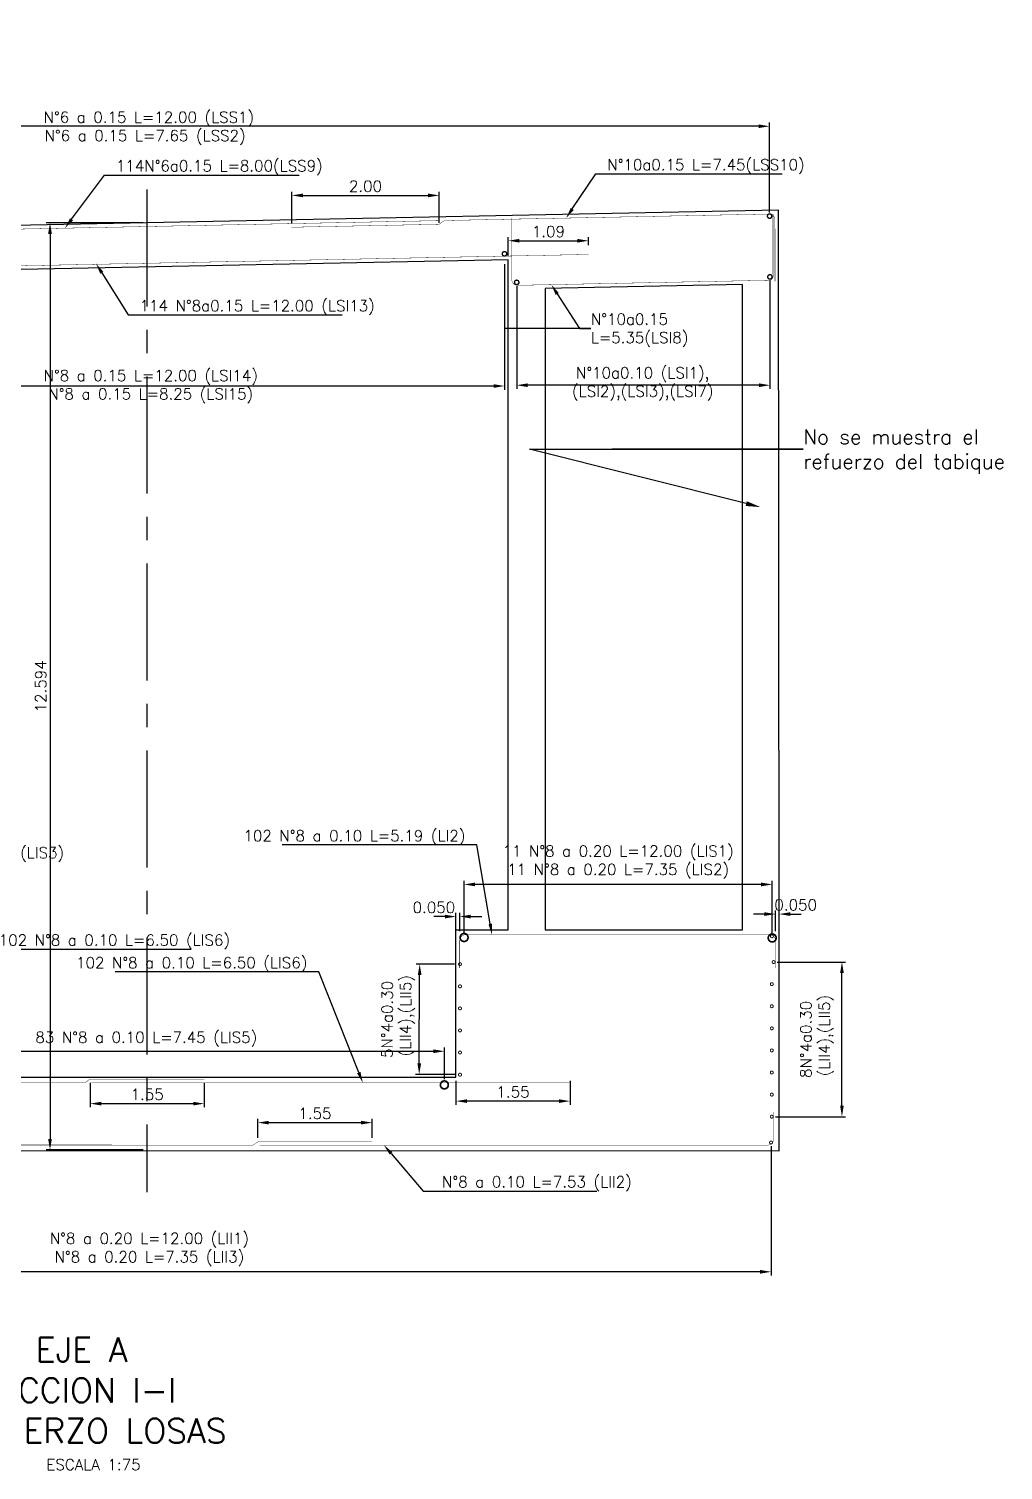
# Model space of a CAD drawing. Header units: metres. Extents: x 1080594 to 1081411, y 976871 to 977162.
# Drawn here: x 1080790.02 to 1080803.25, y 977087.15 to 977106.72 of the extents above; entities that cross this region are included whole.
import ezdxf
from ezdxf import colors
from ezdxf.entities.mleader import LeaderData, LeaderLine
from ezdxf.math import Vec2, Vec3

# ---------------------------------------------------------------- set-up
doc = ezdxf.new("R2010")
doc.units = ezdxf.units.M
doc.header["$LTSCALE"] = 25.4
doc.linetypes.add('CENTER', pattern=[2, 1.25, -0.25, 0.25, -0.25])
doc.linetypes.add('DASHDOT', pattern=[1, 0.5, -0.25, 0, -0.25])
for name, color, linetype in [('CONTRAPESO', 3, 'Continuous'), ('DIMCONTRAPESO', 1, 'Continuous'), ('EJE VIA', 10, 'CENTER'), ('EJE-D', 11, 'DASHDOT'), ('REF', 6, 'Continuous'), ('REGL175', 7, 'Continuous')]:
    doc.layers.add(name, color=color, linetype=linetype)
doc.layers.add('COTA', color=1, linetype='Continuous', lineweight=30)
doc.layers.add('COTACIM', color=20, linetype='Continuous', lineweight=5)
doc.styles.add('romans', font='romans.shx')
doc.dimstyles.new('Copy 75', dxfattribs={"dimtxt": 0.15, "dimasz": 0.15, "dimexe": 0.05, "dimexo": 0.05, "dimgap": 0.05, "dimtad": 1, "dimzin": 0, "dimdsep": 46, "dimtxsty": 'romans', "dimcen": 0.002, "dimclrd": 1, "dimclre": 1, "dimclrt": 3, "dimadec": 4, "dimazin": 0, "dimtfac": 1, "dimtofl": 0, "dimtmove": 1, "dimatfit": 3, "dimfxl": 1, "dimtolj": 1, "dimtzin": 0, "dimarcsym": 1})

# ---------------------------------------------------------------- blocks, each defined once
blk = doc.blocks.new('*D563')
at = {"layer": 'COTA', "color": 1, "lineweight": -2, "transparency": 16777216}
for p, q in [((1080786.760923282, 977103.4094926824), (1080786.760923282, 977101.8219487307)), ((1080796.480975856, 977103.5270922697), (1080796.480975856, 977101.8219487307)), ((1080796.330975856, 977101.8719487308), (1080786.910923281, 977101.8719487308))]:
    blk.add_line(p, q, dxfattribs=at)
at = {"layer": 'COTA', "color": 1, "transparency": 16777216}
for points in [[(1080786.910923281, 977101.8969487308), (1080786.910923281, 977101.8469487308), (1080786.760923282, 977101.8719487308)], [(1080796.330975856, 977101.8969487308), (1080796.330975856, 977101.8469487308), (1080796.480975856, 977101.8719487308)]]:
    blk.add_solid(points, dxfattribs=at)
at = {"layer": 'Defpoints', "color": 0, "transparency": 16777216}
for p in [(1080796.480975856, 977103.5770922698), (1080786.760923282, 977103.4594926825), (1080786.760923282, 977101.8719487308)]:
    blk.add_point(p, dxfattribs=at)
at = {"layer": 'COTA', "color": 3, "transparency": 16777216, "insert": (1080791.620923281, 977101.864169907), "char_height": 0.15, "attachment_point": 5, "style": 'romans'}
blk.add_mtext('\\A1; N°8 a 0.15 L=12.00 (LSI14)\\P N°8 a 0.15 L=8.25 (LSI15)', dxfattribs=at)
blk = doc.blocks.new('*D564')
at = {"layer": 'COTA', "color": 1, "lineweight": -2, "transparency": 16777216}
for p, q in [((1080783.139240326, 977103.8810416209), (1080783.139240326, 977105.4506102125)), ((1080799.931072733, 977105.4006102125), (1080783.289240326, 977105.4006102125)), ((1080800.081072733, 977104.23021119), (1080800.081072733, 977105.4506102125))]:
    blk.add_line(p, q, dxfattribs=at)
at = {"layer": 'COTA', "color": 1, "transparency": 16777216}
for points in [[(1080783.289240326, 977105.4256102125), (1080783.289240326, 977105.3756102124), (1080783.139240326, 977105.4006102125)], [(1080799.931072733, 977105.4256102125), (1080799.931072733, 977105.3756102124), (1080800.081072733, 977105.4006102125)]]:
    blk.add_solid(points, dxfattribs=at)
at = {"layer": 'Defpoints', "color": 0, "transparency": 16777216}
for p in [(1080783.139240326, 977105.4006102125), (1080800.081072733, 977104.1802111899), (1080783.139240326, 977103.8310416208)]:
    blk.add_point(p, dxfattribs=at)
at = {"layer": 'COTA', "color": 3, "transparency": 16777216, "insert": (1080791.595606844, 977105.3729617402), "char_height": 0.15, "attachment_point": 5, "style": 'romans'}
blk.add_mtext('\\A1; N°6 a 0.15 L=12.00 {\\A0;(LSS1)\\P}N°6 a 0.15 L=7.65 {\\A0;(LSS2)}', dxfattribs=at)
blk = doc.blocks.new('*D566')
at = {"layer": 'Defpoints', "color": 0, "transparency": 16777216}
for p in [(1080795.590141607, 977104.4612763248), (1080793.589307185, 977104.0290950397), (1080795.590141607, 977104.0368389082)]:
    blk.add_point(p, dxfattribs=at)
at = {"layer": 'DIMCONTRAPESO', "color": 1, "lineweight": -2, "transparency": 16777216}
for p, q in [((1080793.589307185, 977104.0790950397), (1080793.589307185, 977104.5112763249)), ((1080793.739307185, 977104.4612763248), (1080795.440141608, 977104.4612763248)), ((1080795.590141607, 977104.0868389083), (1080795.590141607, 977104.5112763249))]:
    blk.add_line(p, q, dxfattribs=at)
at = {"layer": 'DIMCONTRAPESO', "color": 1, "transparency": 16777216}
for points in [[(1080793.739307185, 977104.4862763248), (1080793.739307185, 977104.4362763248), (1080793.589307185, 977104.4612763248)], [(1080795.440141608, 977104.4862763248), (1080795.440141608, 977104.4362763248), (1080795.590141607, 977104.4612763248)]]:
    blk.add_solid(points, dxfattribs=at)
at = {"layer": 'DIMCONTRAPESO', "color": 3, "transparency": 16777216, "insert": (1080794.589724396, 977104.5862763248), "char_height": 0.15, "attachment_point": 5, "style": 'romans'}
blk.add_mtext('\\A1;2.00', dxfattribs=at)
blk = doc.blocks.new('*D568')
at = {"layer": 'COTA', "color": 1, "lineweight": -2, "transparency": 16777216}
for p, q in [((1080796.644737749, 977103.2296964652), (1080796.644737749, 977101.8330701622)), ((1080800.085699543, 977103.3045554671), (1080800.085699543, 977101.8330701622)), ((1080799.935699543, 977101.8830701623), (1080796.794737749, 977101.8830701623))]:
    blk.add_line(p, q, dxfattribs=at)
at = {"layer": 'COTA', "color": 1, "transparency": 16777216}
for points in [[(1080796.794737749, 977101.9080701623), (1080796.794737749, 977101.8580701622), (1080796.644737749, 977101.8830701623)], [(1080799.935699543, 977101.9080701623), (1080799.935699543, 977101.8580701622), (1080800.085699543, 977101.8830701623)]]:
    blk.add_solid(points, dxfattribs=at)
at = {"layer": 'Defpoints', "color": 0, "transparency": 16777216}
for p in [(1080796.644737749, 977103.2796964652), (1080800.085699543, 977103.3545554671), (1080796.644737749, 977101.8830701623)]:
    blk.add_point(p, dxfattribs=at)
at = {"layer": 'COTA', "color": 3, "transparency": 16777216, "insert": (1080798.356896284, 977101.9014543837), "char_height": 0.15, "attachment_point": 5, "style": 'romans'}
blk.add_mtext('\\A1;N°10a0.10 (LSI1),\\P(LSI2),(LSI3),(LSI7)', dxfattribs=at)
blk = doc.blocks.new('*D581')
at = {"layer": 'Defpoints', "color": 0, "transparency": 16777216}
for p in [(1080794.680081731, 977091.8664916056), (1080793.126461284, 977091.6114654515), (1080794.680081731, 977091.6114654515)]:
    blk.add_point(p, dxfattribs=at)
at = {"layer": 'DIMCONTRAPESO', "color": 1, "lineweight": -2, "transparency": 16777216}
for p, q in [((1080793.126461284, 977091.6614654516), (1080793.126461284, 977091.9164916057)), ((1080793.276461284, 977091.8664916056), (1080794.530081732, 977091.8664916056)), ((1080794.680081731, 977091.6614654516), (1080794.680081731, 977091.9164916057))]:
    blk.add_line(p, q, dxfattribs=at)
at = {"layer": 'DIMCONTRAPESO', "color": 1, "transparency": 16777216}
for points in [[(1080793.276461284, 977091.8914916057), (1080793.276461284, 977091.8414916056), (1080793.126461284, 977091.8664916056)], [(1080794.530081732, 977091.8914916057), (1080794.530081732, 977091.8414916056), (1080794.680081731, 977091.8664916056)]]:
    blk.add_solid(points, dxfattribs=at)
at = {"layer": 'DIMCONTRAPESO', "color": 3, "transparency": 16777216, "insert": (1080793.903271508, 977091.9914916056), "char_height": 0.15, "attachment_point": 5, "style": 'romans'}
blk.add_mtext('\\A1;1.55', dxfattribs=at)
blk = doc.blocks.new('*D743')
at = {"layer": 'Defpoints', "color": 0, "transparency": 16777216}
for p in [(1080800.135959357, 977094.0473262742), (1080801.064141267, 977094.0473157129), (1080800.110935462, 977091.9473262742)]:
    blk.add_point(p, dxfattribs=at)
at = {"layer": 'DIMCONTRAPESO', "color": 1, "lineweight": -2, "transparency": 16777216}
for p, q in [((1080800.185959357, 977094.0473257053), (1080801.114141267, 977094.047315144)), ((1080801.064119079, 977092.0973154285), (1080801.064139561, 977093.8973157129)), ((1080800.160935462, 977091.9473257053), (1080801.114117373, 977091.9473148596))]:
    blk.add_line(p, q, dxfattribs=at)
at = {"layer": 'DIMCONTRAPESO', "color": 1, "transparency": 16777216}
for points in [[(1080801.039139561, 977093.8973159974), (1080801.08913956, 977093.8973154285), (1080801.064141267, 977094.0473157129)], [(1080801.039119079, 977092.0973157131), (1080801.089119079, 977092.0973151441), (1080801.064117373, 977091.9473154285)]]:
    blk.add_solid(points, dxfattribs=at)
at = {"layer": 'DIMCONTRAPESO', "color": 3, "transparency": 16777216, "insert": (1080800.724842644, 977092.9973192938), "char_height": 0.15, "attachment_point": 5, "rotation": 89.99934806377976, "style": 'romans'}
blk.add_mtext('\\A1;8N°4a0.30\\P (LII4),(LII5)', dxfattribs=at)
blk = doc.blocks.new('*D746')
at = {"layer": 'Defpoints', "color": 0, "transparency": 16777216}
for p in [(1080783.104042304, 977091.5993924246), (1080800.101009274, 977091.5967835038), (1080783.104042304, 977089.8401877536)]:
    blk.add_point(p, dxfattribs=at)
at = {"layer": 'DIMCONTRAPESO', "color": 1, "lineweight": -2, "transparency": 16777216}
for p, q in [((1080783.104042304, 977091.5493924245), (1080783.104042304, 977089.7901877535)), ((1080800.101009274, 977091.5467835037), (1080800.101009274, 977089.7901877535)), ((1080799.951009274, 977089.8401877536), (1080783.254042303, 977089.8401877536))]:
    blk.add_line(p, q, dxfattribs=at)
at = {"layer": 'DIMCONTRAPESO', "color": 1, "transparency": 16777216}
for points in [[(1080783.254042303, 977089.8651877536), (1080783.254042303, 977089.8151877535), (1080783.104042304, 977089.8401877536)], [(1080799.951009274, 977089.8651877536), (1080799.951009274, 977089.8151877535), (1080800.101009274, 977089.8401877536)]]:
    blk.add_solid(points, dxfattribs=at)
at = {"layer": 'DIMCONTRAPESO', "color": 3, "transparency": 16777216, "insert": (1080791.602525789, 977090.1437591821), "char_height": 0.15, "attachment_point": 5, "style": 'romans'}
blk.add_mtext('\\A1; N°8 a 0.20 L=12.00 (LII1)\\P N°8 a 0.20 L=7.35 (LII3) ', dxfattribs=at)
blk = doc.blocks.new('*D796')
at = {"layer": 'COTA', "color": 1, "lineweight": -2, "transparency": 16777216}
for p, q in [((1080796.530808802, 977103.6373247071), (1080796.530808802, 977103.8955399587)), ((1080796.680808802, 977103.8455399587), (1080797.47075977, 977103.8455399587)), ((1080797.62075977, 977103.7842025941), (1080797.62075977, 977103.8955399587))]:
    blk.add_line(p, q, dxfattribs=at)
at = {"layer": 'COTA', "color": 1, "transparency": 16777216}
for points in [[(1080796.680808802, 977103.8705399587), (1080796.680808802, 977103.8205399587), (1080796.530808802, 977103.8455399587)], [(1080797.47075977, 977103.8705399587), (1080797.47075977, 977103.8205399587), (1080797.62075977, 977103.8455399587)]]:
    blk.add_solid(points, dxfattribs=at)
at = {"layer": 'Defpoints', "color": 0, "transparency": 16777216}
for p in [(1080797.62075977, 977103.8455399587), (1080796.530808802, 977103.5873247071), (1080797.62075977, 977103.734202594)]:
    blk.add_point(p, dxfattribs=at)
at = {"layer": 'COTA', "color": 3, "transparency": 16777216, "insert": (1080797.075784286, 977103.9705399587), "char_height": 0.15, "attachment_point": 5, "style": 'romans'}
blk.add_mtext('\\A1;1.09', dxfattribs=at)
blk = doc.blocks.new('*D850')
at = {"layer": 'Defpoints', "color": 0, "transparency": 16777216}
for p in [(1080795.819562125, 977092.4834469848), (1080797.369341881, 977092.483085286), (1080795.819562125, 977092.1585892646)]:
    blk.add_point(p, dxfattribs=at)
at = {"layer": 'EJE-D', "color": 1, "lineweight": -2, "transparency": 16777216}
for p, q in [((1080795.819562125, 977092.4334469847), (1080795.819562125, 977092.1085892646)), ((1080797.369341881, 977092.433085286), (1080797.369341881, 977092.1085892646)), ((1080797.219341881, 977092.1585892646), (1080795.969562125, 977092.1585892646))]:
    blk.add_line(p, q, dxfattribs=at)
at = {"layer": 'EJE-D', "color": 1, "transparency": 16777216}
for points in [[(1080795.969562125, 977092.1835892646), (1080795.969562125, 977092.1335892646), (1080795.819562125, 977092.1585892646)], [(1080797.219341881, 977092.1835892646), (1080797.219341881, 977092.1335892646), (1080797.369341881, 977092.1585892646)]]:
    blk.add_solid(points, dxfattribs=at)
at = {"layer": 'EJE-D', "color": 3, "transparency": 16777216, "insert": (1080796.594452003, 977092.2835892646), "char_height": 0.15, "attachment_point": 5, "style": 'romans'}
blk.add_mtext('\\A1;1.55', dxfattribs=at)
blk = doc.blocks.new('*D851')
at = {"layer": 'COTA', "color": 1, "lineweight": -2, "transparency": 16777216}
for p, q in [((1080795.669562125, 977094.66543253), (1080795.519562125, 977094.66543253)), ((1080795.819562125, 977094.4675109677), (1080795.819562125, 977094.71543253)), ((1080795.869714498, 977094.4675038314), (1080795.869714498, 977094.71543253)), ((1080796.019714498, 977094.66543253), (1080796.169714498, 977094.66543253))]:
    blk.add_line(p, q, dxfattribs=at)
at = {"layer": 'COTA', "color": 1, "transparency": 16777216}
for points in [[(1080795.669562125, 977094.69043253), (1080795.669562125, 977094.64043253), (1080795.819562125, 977094.66543253)], [(1080796.019714498, 977094.69043253), (1080796.019714498, 977094.64043253), (1080795.869714498, 977094.66543253)]]:
    blk.add_solid(points, dxfattribs=at)
at = {"layer": 'Defpoints', "color": 0, "transparency": 16777216}
for p in [(1080795.819562125, 977094.66543253), (1080795.819562125, 977094.4175109677), (1080795.869714498, 977094.4175038313)]:
    blk.add_point(p, dxfattribs=at)
at = {"layer": 'COTA', "color": 3, "transparency": 16777216, "insert": (1080795.519562125, 977094.79043253), "char_height": 0.15, "attachment_point": 5, "style": 'romans'}
blk.add_mtext('\\A1;0.050', dxfattribs=at)
blk = doc.blocks.new('*D852')
at = {"layer": 'COTA', "color": 1, "lineweight": -2, "transparency": 16777216}
for p, q in [((1080800.010770908, 977094.6990273974), (1080799.860770908, 977094.6990273974)), ((1080800.160770908, 977094.4675109677), (1080800.160770908, 977094.7490273975)), ((1080800.210923281, 977094.4675038314), (1080800.210923281, 977094.7490273975)), ((1080800.360923281, 977094.6990273974), (1080800.510923281, 977094.6990273974))]:
    blk.add_line(p, q, dxfattribs=at)
at = {"layer": 'COTA', "color": 1, "transparency": 16777216}
for points in [[(1080800.010770908, 977094.7240273975), (1080800.010770908, 977094.6740273974), (1080800.160770908, 977094.6990273974)], [(1080800.360923281, 977094.7240273975), (1080800.360923281, 977094.6740273974), (1080800.210923281, 977094.6990273974)]]:
    blk.add_solid(points, dxfattribs=at)
at = {"layer": 'Defpoints', "color": 0, "transparency": 16777216}
for p in [(1080800.160770908, 977094.6990273974), (1080800.160770908, 977094.4175109677), (1080800.210923281, 977094.4175038313)]:
    blk.add_point(p, dxfattribs=at)
at = {"layer": 'COTA', "color": 3, "transparency": 16777216, "insert": (1080800.435923281, 977094.8240273974), "char_height": 0.15, "attachment_point": 5, "style": 'romans'}
blk.add_mtext('\\A1;0.050', dxfattribs=at)
blk = doc.blocks.new('*D854')
at = {"layer": 'Defpoints', "color": 0, "transparency": 16777216}
for p in [(1080795.929974654, 977095.1018321189), (1080795.929974654, 977094.3813992817), (1080800.116212648, 977094.375166847)]:
    blk.add_point(p, dxfattribs=at)
at = {"layer": 'DIMCONTRAPESO', "color": 1, "lineweight": -2, "transparency": 16777216}
for p, q in [((1080795.929974654, 977094.4313992817), (1080795.929974654, 977095.151832119)), ((1080800.116212648, 977094.4251668471), (1080800.116212648, 977095.151832119)), ((1080799.966212648, 977095.1018321189), (1080796.079974654, 977095.1018321189))]:
    blk.add_line(p, q, dxfattribs=at)
at = {"layer": 'DIMCONTRAPESO', "color": 1, "transparency": 16777216}
for points in [[(1080796.079974654, 977095.126832119), (1080796.079974654, 977095.0768321189), (1080795.929974654, 977095.1018321189)], [(1080799.966212648, 977095.126832119), (1080799.966212648, 977095.0768321189), (1080800.116212648, 977095.1018321189)]]:
    blk.add_solid(points, dxfattribs=at)
at = {"layer": 'DIMCONTRAPESO', "color": 3, "transparency": 16777216, "insert": (1080798.023093651, 977095.4054035475), "char_height": 0.15, "attachment_point": 5, "style": 'romans'}
blk.add_mtext('\\A1;11 N°8 a 0.20 L=12.00 (LIS1)\\P11 N°8 a 0.20 L=7.35 (LIS2) ', dxfattribs=at)
blk = doc.blocks.new('*D856')
at = {"layer": 'Defpoints', "color": 0, "transparency": 16777216}
for p in [(1080795.661835575, 977092.8360747395), (1080787.562297666, 977092.4112950672), (1080795.661835575, 977092.4084220761)]:
    blk.add_point(p, dxfattribs=at)
at = {"layer": 'EJE-D', "color": 1, "lineweight": -2, "transparency": 16777216}
for p, q in [((1080787.562297666, 977092.4612950672), (1080787.562297666, 977092.8860747395)), ((1080787.712297666, 977092.8360747395), (1080795.511835576, 977092.8360747395)), ((1080795.661835575, 977092.4584220762), (1080795.661835575, 977092.8860747395))]:
    blk.add_line(p, q, dxfattribs=at)
at = {"layer": 'EJE-D', "color": 1, "transparency": 16777216}
for points in [[(1080787.712297666, 977092.8610747395), (1080787.712297666, 977092.8110747394), (1080787.562297666, 977092.8360747395)], [(1080795.511835576, 977092.8610747395), (1080795.511835576, 977092.8110747394), (1080795.661835575, 977092.8360747395)]]:
    blk.add_solid(points, dxfattribs=at)
at = {"layer": 'EJE-D', "color": 3, "transparency": 16777216, "insert": (1080791.61206662, 977093.0003604537), "char_height": 0.15, "attachment_point": 5, "style": 'romans'}
blk.add_mtext('\\A1;83 N°8 a 0.10 L=7.45 (LIS5)', dxfattribs=at)
blk = doc.blocks.new('*U494')
at = {"layer": 'REF', "ltscale": 0.1, "const_width": 0.04}
blk.add_lwpolyline([(-0.00634999992325902, 0, 1), (0.00634999992325902, 0, 1)], format="xyb", close=True, dxfattribs=at)
blk = doc.blocks.new('*U495')
at = {"layer": 'COTA', "color": 0, "linetype": 'ByBlock', "lineweight": -2, "transparency": 16777216}
for p in [(9.184850993605148e-17, 1.5), (7.347880794884119e-17, 1.2), (5.510910596163089e-17, 0.8999999999999999), (3.673940397442059e-17, 0.6), (1.83697019872103e-17, 0.3), (0, 0)]:
    blk.add_blockref('*U494', p, dxfattribs=at)
blk = doc.blocks.new('*D858')
at = {"layer": 'Defpoints', "color": 0, "transparency": 16777216}
for p in [(1080795.326728237, 977094.0207250732), (1080795.848992811, 977094.0183289197), (1080795.873992811, 977092.5183289195)]:
    blk.add_point(p, dxfattribs=at)
at = {"layer": 'DIMCONTRAPESO', "color": 1, "lineweight": -2, "transparency": 16777216}
for p, q in [((1080795.798993337, 977094.0185583177), (1080795.276728763, 977094.0209544711)), ((1080795.320535092, 977092.6708697662), (1080795.326040043, 977093.8707266519)), ((1080795.823993337, 977092.5185583174), (1080795.269847424, 977092.5211007427))]:
    blk.add_line(p, q, dxfattribs=at)
at = {"layer": 'DIMCONTRAPESO', "color": 1, "transparency": 16777216}
for points in [[(1080795.301040306, 977093.8708413508), (1080795.35103978, 977093.8706119529), (1080795.326728237, 977094.0207250732)], [(1080795.295535355, 977092.670984465), (1080795.345534828, 977092.6707550671), (1080795.319846898, 977092.5208713448)]]:
    blk.add_solid(points, dxfattribs=at)
at = {"layer": 'DIMCONTRAPESO', "color": 3, "transparency": 16777216, "insert": (1080795.033982434, 977093.2672305742), "char_height": 0.15, "attachment_point": 5, "rotation": 89.73712841531417, "style": 'romans'}
blk.add_mtext('\\A1;5N°4a0.30\\P (LII4),(LII5)', dxfattribs=at)
blk = doc.blocks.new('*D880')
at = {"layer": 'COTA', "color": 1, "lineweight": -2, "transparency": 16777216}
for p, q in [((1080791.570923281, 977104.0892469846), (1080790.253148359, 977104.0892469846)), ((1080790.30314836, 977103.9392469845), (1080790.30314836, 977091.6452469847)), ((1080791.570923281, 977091.4952469846), (1080790.253148359, 977091.4952469846))]:
    blk.add_line(p, q, dxfattribs=at)
at = {"layer": 'COTA', "color": 1, "transparency": 16777216}
for points in [[(1080790.27814836, 977103.9392469845), (1080790.328148359, 977103.9392469845), (1080790.30314836, 977104.0892469846)], [(1080790.27814836, 977091.6452469847), (1080790.328148359, 977091.6452469847), (1080790.30314836, 977091.4952469846)]]:
    blk.add_solid(points, dxfattribs=at)
at = {"layer": 'Defpoints', "color": 0, "transparency": 16777216}
for p in [(1080791.620923281, 977104.0892469846), (1080790.30314836, 977091.4952469846), (1080791.620923281, 977091.4952469846)]:
    blk.add_point(p, dxfattribs=at)
at = {"layer": 'COTA', "color": 3, "transparency": 16777216, "insert": (1080790.178148359, 977097.7922469847), "char_height": 0.15, "attachment_point": 5, "rotation": 90, "style": 'romans'}
blk.add_mtext('\\A1;12.594', dxfattribs=at)
blk = doc.blocks.new('*D1099')
at = {"layer": 'COTA', "color": 1, "lineweight": -2, "transparency": 16777216}
for p, q in [((1080790.849033401, 977092.4081766091), (1080790.849033401, 977092.0746029586)), ((1080792.398813161, 977092.4078353669), (1080792.398813161, 977092.0746029586)), ((1080790.999033401, 977092.1246029587), (1080792.248813161, 977092.1246029587))]:
    blk.add_line(p, q, dxfattribs=at)
at = {"layer": 'COTA', "color": 1, "transparency": 16777216}
for points in [[(1080790.999033401, 977092.1496029587), (1080790.999033401, 977092.0996029587), (1080790.849033401, 977092.1246029587)], [(1080792.248813161, 977092.1496029587), (1080792.248813161, 977092.0996029587), (1080792.398813161, 977092.1246029587)]]:
    blk.add_solid(points, dxfattribs=at)
at = {"layer": 'Defpoints', "color": 0, "transparency": 16777216}
for p in [(1080790.849033401, 977092.4581766091), (1080792.398813161, 977092.457835367), (1080792.398813161, 977092.1246029587)]:
    blk.add_point(p, dxfattribs=at)
at = {"layer": 'COTA', "color": 3, "transparency": 16777216, "insert": (1080791.623923281, 977092.2496029587), "char_height": 0.15, "attachment_point": 5, "style": 'romans'}
blk.add_mtext('\\A1;1.55', dxfattribs=at)

msp = doc.modelspace()

# ---------------------------------------------------------------- linework, layer by layer
at = {"layer": 'CONTRAPESO'}
msp.add_lwpolyline([(1080800.204054029, 977104.2609095995), (1080783.030923281, 977103.9174469847), (1080783.030923281, 977094.4834469848), (1080783.030923281, 977094.4860559056), (1080783.030923281, 977091.4860559056), (1080800.210923281, 977091.4834469848), (1080800.210923281, 977094.4834469848), (1080800.210923281, 977094.4834469848)], close=True, dxfattribs=at)
for points in [[(1080795.819562125, 977092.4834469848), (1080795.819562125, 977094.4834469848), (1080796.530839754, 977094.4834469848), (1080796.530808802, 977103.5873247071), (1080786.709454269, 977103.3908976164), (1080786.710188775, 977094.4834469848), (1080787.422284437, 977094.4834469848), (1080787.422284437, 977092.4834469848), (1080795.819562125, 977092.4834469848)], [(1080799.710870706, 977094.4834469848), (1080799.710971586, 977103.2510479506), (1080797.030923281, 977103.1974469846), (1080797.030923281, 977094.4834469849), (1080799.710870706, 977094.4834469848), (1080799.710870706, 977094.4834469848)]]:
    msp.add_lwpolyline(points, dxfattribs=at)
at = {"layer": 'EJE VIA', "ltscale": 0.05}
msp.add_lwpolyline([(1080791.620923281, 977104.5412020513), (1080791.620923281, 977090.9199002447)], dxfattribs=at)
at = {"layer": 'REF', "ltscale": 0.1}
for points, const_width in [([(1080793.584097988, 977104.0289917559), (1080795.590614699, 977104.0689337007), (1080795.660504364, 977104.1202357879), (1080800.076646866, 977104.208196884, -0.414247188316814), (1080800.154147226, 977104.133718563), (1080800.154421929, 977103.2927244491)], 0.004999999999999999), ([(1080796.578924403, 977104.1536830214), (1080796.578924403, 977104.1536830214), (1080796.578924403, 977103.3159369179, 0.4141966005029507), (1080796.654920002, 977103.239936918), (1080800.05119153, 977103.308110922, 0.5895165840373462), (1080800.127195931, 977103.3841109219), (1080800.127195931, 977104.2063923912)], 0.005), ([(1080800.160972642, 977093.9679720708), (1080800.160967686, 977094.3419720707, 0.414213562373095), (1080800.084966679, 977094.4179710636), (1080795.945707361, 977094.4175109677, 0.4141860566526949), (1080795.869714498, 977094.341510968), (1080795.869714498, 977093.9675038314)], 0.004999999999999999), ([(1080794.680081731, 977091.6114654515), (1080793.136301971, 977091.6118066937), (1080793.065398033, 977091.5619158034), (1080783.131914924, 977091.5647438564, -0.4863770748521851), (1080783.080923281, 977091.640743856), (1080783.080923281, 977092.0147522123)], 0.004999999999999999), ([(1080800.135913383, 977092.0121448276), (1080800.135913383, 977091.6381448277, -0.414213562373095), (1080800.059913384, 977091.5621448277), (1080793.15240996, 977091.5621448277)], 0.005)]:
    msp.add_lwpolyline(points, format="xyb", dxfattribs=dict(at, const_width=const_width))
for points, const_width in [([(1080800.090597733, 977104.18021119, -1), (1080800.071547733, 977104.18021119, -1)], 0.06), ([(1080796.488126329, 977103.6683979651, -1), (1080796.469076329, 977103.6683979651, -1)], 0.06), ([(1080800.095224543, 977103.354555467, -1), (1080800.076174543, 977103.354555467, -1)], 0.06), ([(1080796.654262749, 977103.2796964651, -1), (1080796.635212749, 977103.2796964651, -1)], 0.06), ([(1080795.918544654, 977094.3813992816, 1), (1080795.941404654, 977094.3813992816, 1)], 0.108), ([(1080800.104782648, 977094.3751668471, 1), (1080800.127642647, 977094.3751668471, 1)], 0.108), ([(1080800.118782, 977094.3980806884, -1), (1080800.106082, 977094.3980806884, -1)], 0.04), ([(1080800.129585462, 977094.0473262741, 1), (1080800.142285462, 977094.0473262741, 1)], 0.04), ([(1080800.104585462, 977093.7473262742, 1), (1080800.117285462, 977093.7473262742, 1)], 0.04), ([(1080800.104585462, 977093.4473262741, 1), (1080800.117285462, 977093.4473262741, 1)], 0.04), ([(1080800.104585462, 977093.1473262741, 1), (1080800.117285462, 977093.1473262741, 1)], 0.04), ([(1080800.104585462, 977092.8473262741, 1), (1080800.117285462, 977092.8473262741, 1)], 0.04), ([(1080795.650122032, 977092.3789197165, 1), (1080795.672982031, 977092.3789197165, 1)], 0.108), ([(1080800.104585462, 977092.5473262741, 1), (1080800.117285462, 977092.5473262741, 1)], 0.04), ([(1080800.104585462, 977092.2473262742, 1), (1080800.117285462, 977092.2473262742, 1)], 0.04), ([(1080800.104585462, 977091.9473262741, 1), (1080800.117285462, 977091.9473262741, 1)], 0.04), ([(1080800.107359274, 977091.5967835038, -1), (1080800.094659274, 977091.5967835038, -1)], 0.04)]:
    msp.add_lwpolyline(points, format="xyb", close=True, dxfattribs=dict(at, const_width=const_width))
for points, const_width in [([(1080795.590141607, 977104.1187267492), (1080787.653472922, 977103.9586140747)], 0.004999999999999999), ([(1080797.62075977, 977103.6592370697), (1080785.619928498, 977103.4197275497)], 0.005), ([(1080792.398813161, 977092.457835367), (1080790.849033401, 977092.4581766091), (1080790.778129463, 977092.4082857188), (1080785.877990125, 977092.4096807837)], 0.004999999999999999), ([(1080797.369341881, 977092.4085147431), (1080790.86514139, 977092.4085147431)], 0.005)]:
    msp.add_lwpolyline(points, dxfattribs=dict(at, const_width=const_width))

# ---------------------------------------------------------------- block references
at = {"layer": 'COTA', "color": 2}
msp.add_blockref('*U495', (1080795.873992811, 977092.5183289195), dxfattribs=at)

# ---------------------------------------------------------------- texts
at = {"layer": 'REGL175', "insert": (1080782.887374049, 977088.9461410363), "char_height": 0.33, "width": 14.49150362575892, "attachment_point": 1, "style": 'romans'}
msp.add_mtext('\\pi7.223;{\\C0;EJE A\\P\\pi6.4294;SECCION I-I \\P\\pi5.9258;REFUERZO LOSAS\\P\\pi7.3672;\\H0.45455x;\\C3;ESCALA 1:75}', dxfattribs=at)

# ---------------------------------------------------------------- dimensions: what is measured, and where the dimension line sits
at = {"layer": 'COTA'}
for base, p1, p2, text, picture, middle in [((1080783.139240326, 977105.4006102125), (1080800.081072733, 977104.1802111899), (1080783.139240326, 977103.8310416208), ' N°6 a 0.15 L=12.00 {\\A0;(LSS1)\\P}N°6 a 0.15 L=7.65 {\\A0;(LSS2)}', '*D564', (1080791.595606844, 977105.0693903117)), ((1080786.760923282, 977101.8719487308), (1080796.480975856, 977103.5770922698), (1080786.760923282, 977103.4594926825), ' N°8 a 0.15 L=12.00 (LSI14)\\P N°8 a 0.15 L=8.25 (LSI15)', '*D563', (1080791.620923281, 977101.5605984785)), ((1080796.644737749, 977101.8830701623), (1080800.085699543, 977103.3545554671), (1080796.644737749, 977103.2796964652), 'N°10a0.10 (LSI1),\\P(LSI2),(LSI3),(LSI7)', '*D568', (1080798.356896284, 977101.5978829552))]:
    dim = msp.add_linear_dim(base=base, p1=p1, p2=p2, angle=180, text=text, dimstyle='Copy 75', dxfattribs=at)
    dim.commit()
    dim.dimension.update_dxf_attribs({"geometry": picture, "text_midpoint": middle, "dimtype": 160})
at = {"layer": 'COTA', "color": 2}
dim = msp.add_linear_dim(base=(1080790.30314836, 977091.4952469846), p1=(1080791.620923281, 977104.0892469846), p2=(1080791.620923281, 977091.4952469846), angle=90, dimstyle='Copy 75', override={"dimdec": 3}, dxfattribs=at)
dim.commit()
dim.dimension.update_dxf_attribs({"geometry": '*D880', "text_midpoint": (1080790.178148359, 977097.7922469847)})
for base, p1, p2, picture, middle in [((1080797.62075977, 977103.8455399587), (1080796.530808802, 977103.5873247071), (1080797.62075977, 977103.734202594), '*D796', (1080797.075784286, 977103.9705399587)), ((1080792.398813161, 977092.1246029587), (1080790.849033401, 977092.4581766091), (1080792.398813161, 977092.457835367), '*D1099', (1080791.623923281, 977092.2496029587))]:
    dim = msp.add_linear_dim(base=base, p1=p1, p2=p2, dimstyle='Copy 75', dxfattribs=at)
    dim.commit()
    dim.dimension.update_dxf_attribs({"geometry": picture, "text_midpoint": middle})
for base, p1, p2, picture, middle in [((1080795.819562125, 977094.66543253), (1080795.869714498, 977094.4175038313), (1080795.819562125, 977094.4175109677), '*D851', (1080795.519562125, 977094.66543253)), ((1080800.160770908, 977094.6990273974), (1080800.210923281, 977094.4175038313), (1080800.160770908, 977094.4175109677), '*D852', (1080800.435923281, 977094.6990273974))]:
    dim = msp.add_linear_dim(base=base, p1=p1, p2=p2, angle=180, dimstyle='Copy 75', override={"dimdec": 3}, dxfattribs=at)
    dim.commit()
    dim.dimension.update_dxf_attribs({"geometry": picture, "text_midpoint": middle, "dimtype": 160})
at = {"layer": 'DIMCONTRAPESO'}
dim = msp.add_linear_dim(base=(1080795.590141607, 977104.4612763248), p1=(1080793.589307185, 977104.0290950397), p2=(1080795.590141607, 977104.0368389082), dimstyle='Copy 75', dxfattribs=at)
dim.commit()
dim.dimension.update_dxf_attribs({"geometry": '*D566', "text_midpoint": (1080794.589724396, 977104.4612763248), "dimtype": 160})
at = {"layer": 'DIMCONTRAPESO', "color": 2}
for base, p1, p2, text, picture, middle in [((1080795.929974654, 977095.1018321189), (1080800.116212648, 977094.375166847), (1080795.929974654, 977094.3813992817), '11 N°8 a 0.20 L=12.00 (LIS1)\\P11 N°8 a 0.20 L=7.35 (LIS2) ', '*D854', (1080798.023093651, 977095.4054035475)), ((1080783.104042304, 977089.8401877536), (1080800.101009274, 977091.5967835038), (1080783.104042304, 977091.5993924246), ' N°8 a 0.20 L=12.00 (LII1)\\P N°8 a 0.20 L=7.35 (LII3) ', '*D746', (1080791.602525789, 977090.1437591821))]:
    dim = msp.add_linear_dim(base=base, p1=p1, p2=p2, text=text, dimstyle='Copy 75', dxfattribs=at)
    dim.commit()
    dim.dimension.update_dxf_attribs({"geometry": picture, "text_midpoint": middle})
at = {"layer": 'DIMCONTRAPESO'}
for base, p1, p2, angle, text, picture, middle in [((1080795.326728237, 977094.0207250732), (1080795.873992811, 977092.5183289195), (1080795.848992811, 977094.0183289195), 89.73712841531417, '5N°4a0.30\\P (LII4),(LII5)', '*D858', (1080795.323265104, 977093.2659033433)), ((1080801.064141267, 977094.0473157129), (1080800.110935462, 977091.9473262741), (1080800.135959357, 977094.047326274), 89.99934806377978, '8N°4a0.30\\P (LII4),(LII5)', '*D743', (1080801.014128358, 977092.9973160021))]:
    dim = msp.add_linear_dim(base=base, p1=p1, p2=p2, angle=angle, text=text, dimstyle='Copy 75', dxfattribs=at)
    dim.commit()
    dim.dimension.update_dxf_attribs({"geometry": picture, "text_midpoint": middle, "dimtype": 160})
dim = msp.add_linear_dim(base=(1080794.680081731, 977091.8664916056), p1=(1080793.126461284, 977091.6114654515), p2=(1080794.680081731, 977091.6114654515), dimstyle='Copy 75', dxfattribs=at)
dim.commit()
dim.dimension.update_dxf_attribs({"geometry": '*D581', "text_midpoint": (1080793.903271508, 977091.9914916056)})
at = {"layer": 'EJE-D', "color": 2}
dim = msp.add_linear_dim(base=(1080795.661835575, 977092.8360747395), p1=(1080787.562297666, 977092.4112950672), p2=(1080795.661835575, 977092.4084220761), text='83 N°8 a 0.10 L=7.45 (LIS5)', dimstyle='Copy 75', dxfattribs=at)
dim.commit()
dim.dimension.update_dxf_attribs({"geometry": '*D856', "text_midpoint": (1080791.61206662, 977093.0003604537)})
dim = msp.add_linear_dim(base=(1080795.819562125, 977092.1585892646), p1=(1080797.369341881, 977092.483085286), p2=(1080795.819562125, 977092.4834469848), dimstyle='Copy 75', dxfattribs=at)
dim.commit()
dim.dimension.update_dxf_attribs({"geometry": '*D850', "text_midpoint": (1080796.594452003, 977092.2835892646)})

# ---------------------------------------------------------------- leaders
at = {"layer": 'COTACIM'}
ml = msp.add_multileader_mtext('Standard', dxfattribs=at)
ml.set_content('114N°6a0.15 L=8.00(LSS9)', color=3, style='romans')
ml.set_leader_properties(color=256)
ml.build(insert=Vec2(0, 0))
ml.multileader.update_dxf_attribs({"text_left_attachment_type": 6, "text_right_attachment_type": 6, "dogleg_length": 0.1560199508385566, "arrow_head_size": 0.15})
ctx = ml.context
ctx.base_point, ctx.char_height, ctx.arrow_head_size, ctx.landing_gap_size, ctx.plane_origin = Vec3(1080791.199159303, 977104.737762384), 0.15, 0.15, 0, Vec3(1080793.52173882, 977103.7118981057)
ctx.left_attachment, ctx.right_attachment = 6, 6
notes = []
notes.append((ctx, [(0, (1, 1, 0), (1080791.043139352, 977104.737762384), (1, 0), 0.1560199508385566, [(0, [(1080790.506254175, 977104.0160008159)], 0, [])])]))
ctx.mtext.insert, ctx.mtext.width, ctx.mtext.flow_direction = Vec3(1080791.199159303, 977104.937762384), 5.559740817639977, 5
ml = msp.add_multileader_mtext('Standard', dxfattribs=at)
ml.set_content('N°10a0.15 L=7.45(LSS10)', color=3, style='romans')
ml.set_leader_properties(color=256)
ml.build(insert=Vec2(0, 0))
ml.multileader.update_dxf_attribs({"text_left_attachment_type": 6, "text_right_attachment_type": 6, "dogleg_length": 0.1560199508385566, "arrow_head_size": 0.15})
ctx = ml.context
ctx.base_point, ctx.char_height, ctx.arrow_head_size, ctx.landing_gap_size, ctx.plane_origin = Vec3(1080797.876725093, 977104.7531970429), 0.15, 0.15, 0, Vec3(1080795.474283001, 977103.828065791)
ctx.left_attachment, ctx.right_attachment = 6, 6
notes.append((ctx, [(0, (1, 1, 0), (1080797.720705142, 977104.7531970429), (1, 0), 0.1560199508385566, [(0, [(1080797.315780642, 977104.1531395378)], 0, [])])]))
ctx.mtext.insert, ctx.mtext.flow_direction = Vec3(1080797.876725093, 977104.9531970428), 5
ml = msp.add_multileader_mtext('Standard', dxfattribs=at)
ml.set_content('114 N°8a0.15 L=12.00 (LSI13)', color=3, style='romans')
ml.set_leader_properties(color=256)
ml.build(insert=Vec2(0, 0))
ml.multileader.update_dxf_attribs({"text_left_attachment_type": 6, "text_right_attachment_type": 6, "dogleg_length": 0.1560199508385566, "arrow_head_size": 0.15})
ctx = ml.context
ctx.base_point, ctx.char_height, ctx.arrow_head_size, ctx.landing_gap_size, ctx.plane_origin = Vec3(1080791.521210633, 977102.8373273917), 0.15, 0.15, 0, Vec3(1080790.927338685, 977098.1180450039)
ctx.left_attachment, ctx.right_attachment = 6, 6
notes.append((ctx, [(0, (1, 1, 0), (1080791.365190682, 977102.8373273917), (1, 0), 0.1560199508385566, [(0, [(1080790.927364306, 977103.5374180768)], 0, [])])]))
ctx.mtext.insert, ctx.mtext.flow_direction = Vec3(1080791.521210633, 977103.0373273917), 5
ml = msp.add_multileader_mtext('Standard', dxfattribs=at)
ml.set_content('N°10a0.15\\PL=5.35(LSI8)', color=3, style='romans')
ml.set_leader_properties(color=256)
ml.build(insert=Vec2(0, 0))
ml.multileader.update_dxf_attribs({"text_left_attachment_type": 6, "text_right_attachment_type": 6, "dogleg_length": 0.1560199508385566, "arrow_head_size": 0.15})
ctx = ml.context
ctx.base_point, ctx.char_height, ctx.arrow_head_size, ctx.landing_gap_size, ctx.plane_origin = Vec3(1080797.653017522, 977102.6550029512), 0.15, 0.15, 0, Vec3(1080796.930090449, 977098.4171669083)
ctx.left_attachment, ctx.right_attachment = 6, 6
notes.append((ctx, [(0, (1, 1, 0), (1080797.496997572, 977102.6550029512), (1, 0), 0.1560199508385566, [(0, [(1080797.114540661, 977103.2491293312)], 0, [])])]))
ctx.mtext.insert, ctx.mtext.flow_direction = Vec3(1080797.653017522, 977102.8550029511), 5
ml = msp.add_multileader_mtext('Standard', dxfattribs=at)
ml.set_content('No se muestra el\\Prefuerzo del tabique', color=3, style='romans')
ml.set_leader_properties(color=1)
ml.build(insert=Vec2(0, 0))
ml.multileader.update_dxf_attribs({"text_left_attachment_type": 6, "text_right_attachment_type": 6, "dogleg_length": 0, "arrow_head_size": 0.2})
ctx = ml.context
ctx.base_point, ctx.char_height, ctx.arrow_head_size, ctx.landing_gap_size, ctx.plane_origin = Vec3(1080800.537831146, 977101.0139192607), 0.2, 0.2, 0, Vec3(1080798.338361171, 977099.8588230972)
ctx.left_attachment, ctx.right_attachment = 6, 6
notes.append((ctx, [(0, (1, 1, 0), (1080800.537831146, 977101.0139192607), (1, 0), 0, [(1, [(1080799.958361171, 977100.2264731525), (1080796.819070061, 977101.0139192607)], 0, [])])]))
ctx.mtext.insert, ctx.mtext.flow_direction = Vec3(1080800.537831146, 977101.2805859274), 5
ml = msp.add_multileader_mtext('Standard', dxfattribs=at)
ml.set_content('\\A1;102 N°8 a 0.10 L=5.19 (LI2)', color=3, style='romans')
ml.set_leader_properties(color=256)
ml.build(insert=Vec2(0, 0))
ml.multileader.update_dxf_attribs({"text_left_attachment_type": 6, "text_right_attachment_type": 6, "dogleg_length": 0.1560199508385566, "arrow_head_size": 0.15})
ctx = ml.context
ctx.base_point, ctx.char_height, ctx.arrow_head_size, ctx.landing_gap_size, ctx.plane_origin = Vec3(1080792.511421964, 977095.6379561012), 0.15, 0.15, 0, Vec3(1080796.809160274, 977094.1964857781)
ctx.left_attachment, ctx.right_attachment, ctx.text_align_type = 6, 6, 2
notes.append((ctx, [(0, (1, 1, 0), (1080796.1031562, 977095.6379561012), (-1, 0), 0.1560199508385566, [(0, [(1080796.309649351, 977094.4175491031)], 0, [])])]))
ctx.mtext.insert, ctx.mtext.width, ctx.mtext.alignment, ctx.mtext.flow_direction = Vec3(1080795.947136249, 977095.8379561012), 4.25235982122831, 3, 5
ml = msp.add_multileader_mtext('Standard', dxfattribs=at)
ml.set_content('\\A1;102 N°8 a 0.10 L=5.19 (LIS3)', color=3, style='romans')
ml.set_leader_properties(color=256)
ml.build(insert=Vec2(0, 0))
ml.multileader.update_dxf_attribs({"text_left_attachment_type": 6, "text_right_attachment_type": 6, "dogleg_length": 0.1560199508385566, "arrow_head_size": 0.15})
ctx = ml.context
ctx.base_point, ctx.char_height, ctx.arrow_head_size, ctx.landing_gap_size, ctx.plane_origin = Vec3(1080787.351610451, 977095.407877657), 0.15, 0.15, 0, Vec3(1080787.101503839, 977092.856401605)
ctx.left_attachment, ctx.right_attachment = 6, 6
notes.append((ctx, [(0, (1, 1, 0), (1080787.195590501, 977095.407877657), (1, 0), 0.1560199508385566, [(0, [(1080786.863654418, 977094.4175492352)], 0, [])])]))
ctx.mtext.insert, ctx.mtext.width, ctx.mtext.flow_direction = Vec3(1080787.351610451, 977095.6078776569), 4.25235982122831, 5
ml = msp.add_multileader_mtext('Standard', dxfattribs=at)
ml.set_content('\\A1;102 N°8 a 0.10 L=6.50 (LIS6)', color=3, style='romans')
ml.set_leader_properties(color=256)
ml.build(insert=Vec2(0, 0))
ml.multileader.update_dxf_attribs({"text_left_attachment_type": 6, "text_right_attachment_type": 6, "dogleg_length": 0.1560199508385566, "arrow_head_size": 0.15})
ctx = ml.context
ctx.base_point, ctx.char_height, ctx.arrow_head_size, ctx.landing_gap_size, ctx.plane_origin = Vec3(1080789.606647378, 977094.2211644307), 0.15, 0.15, 0, Vec3(1080793.938384746, 977094.304899839)
ctx.left_attachment, ctx.right_attachment = 6, 6
notes.append((ctx, [(1, (1, 1, 0), (1080789.450627427, 977094.2211644307), (1, 0), 0.1560199508385566, [(0, [(1080788.72478019, 977092.4088703053)], 0, [])])]))
ctx.mtext.insert, ctx.mtext.width, ctx.mtext.flow_direction = Vec3(1080789.606647378, 977094.4211644307), 4.25235982122831, 5
ml = msp.add_multileader_mtext('Standard', dxfattribs=at)
ml.set_content('\\A1;102 N°8 a 0.10 L=6.50 (LIS6)', color=3, style='romans')
ml.set_leader_properties(color=256)
ml.build(insert=Vec2(0, 0))
ml.multileader.update_dxf_attribs({"text_left_attachment_type": 6, "text_right_attachment_type": 6, "dogleg_length": 0.1560199508385566, "arrow_head_size": 0.15})
ctx = ml.context
ctx.base_point, ctx.char_height, ctx.arrow_head_size, ctx.landing_gap_size, ctx.plane_origin = Vec3(1080790.221954971, 977093.9138202854), 0.15, 0.15, 0, Vec3(1080794.553692339, 977093.9975556936)
ctx.left_attachment, ctx.right_attachment, ctx.text_align_type = 6, 6, 2
notes.append((ctx, [(0, (1, 1, 0), (1080793.95654635, 977093.9138202854), (-1, 0), 0.1560199508385566, [(0, [(1080794.553669461, 977092.4084220761)], 0, [])])]))
ctx.mtext.insert, ctx.mtext.width, ctx.mtext.alignment, ctx.mtext.flow_direction = Vec3(1080793.800526399, 977094.1138202853), 4.25235982122831, 3, 5
ml = msp.add_multileader_mtext('Standard', dxfattribs=at)
ml.set_content('\\A1; N°8 a 0.10 L=7.53 (LII2)', color=3, style='romans')
ml.set_leader_properties(color=256)
ml.build(insert=Vec2(0, 0))
ml.multileader.update_dxf_attribs({"text_left_attachment_type": 6, "text_right_attachment_type": 6, "dogleg_length": 0.1560199508385566, "arrow_head_size": 0.15})
ctx = ml.context
ctx.base_point, ctx.char_height, ctx.arrow_head_size, ctx.landing_gap_size, ctx.plane_origin = Vec3(1080795.528224746, 977090.9371046392), 0.15, 0.15, 0, Vec3(1080794.839801172, 977090.11286296)
ctx.left_attachment, ctx.right_attachment = 6, 6
notes.append((ctx, [(0, (1, 1, 0), (1080795.372204795, 977090.9371046392), (1, 0), 0.1560199508385566, [(0, [(1080794.839836335, 977091.5621448277)], 0, [])])]))
ctx.mtext.insert, ctx.mtext.width, ctx.mtext.flow_direction = Vec3(1080795.528224746, 977091.1371046392), 4.25235982122831, 5
for ctx, leaders in notes:
    for number, flags, end, landing, length, lines in leaders:
        leader = LeaderData()
        leader.index, (leader.has_last_leader_line, leader.has_dogleg_vector, leader.attachment_direction) = number, flags
        leader.last_leader_point, leader.dogleg_vector, leader.dogleg_length = Vec3(end), Vec3(landing), length
        for number, points, colour, breaks in lines:
            line = LeaderLine()
            line.index, line.vertices, line.color, line.breaks = number, Vec3.list(points), colors.encode_raw_color(colour), breaks
            leader.lines.append(line)
        ctx.leaders.append(leader)

doc.saveas('drawing.dxf')
